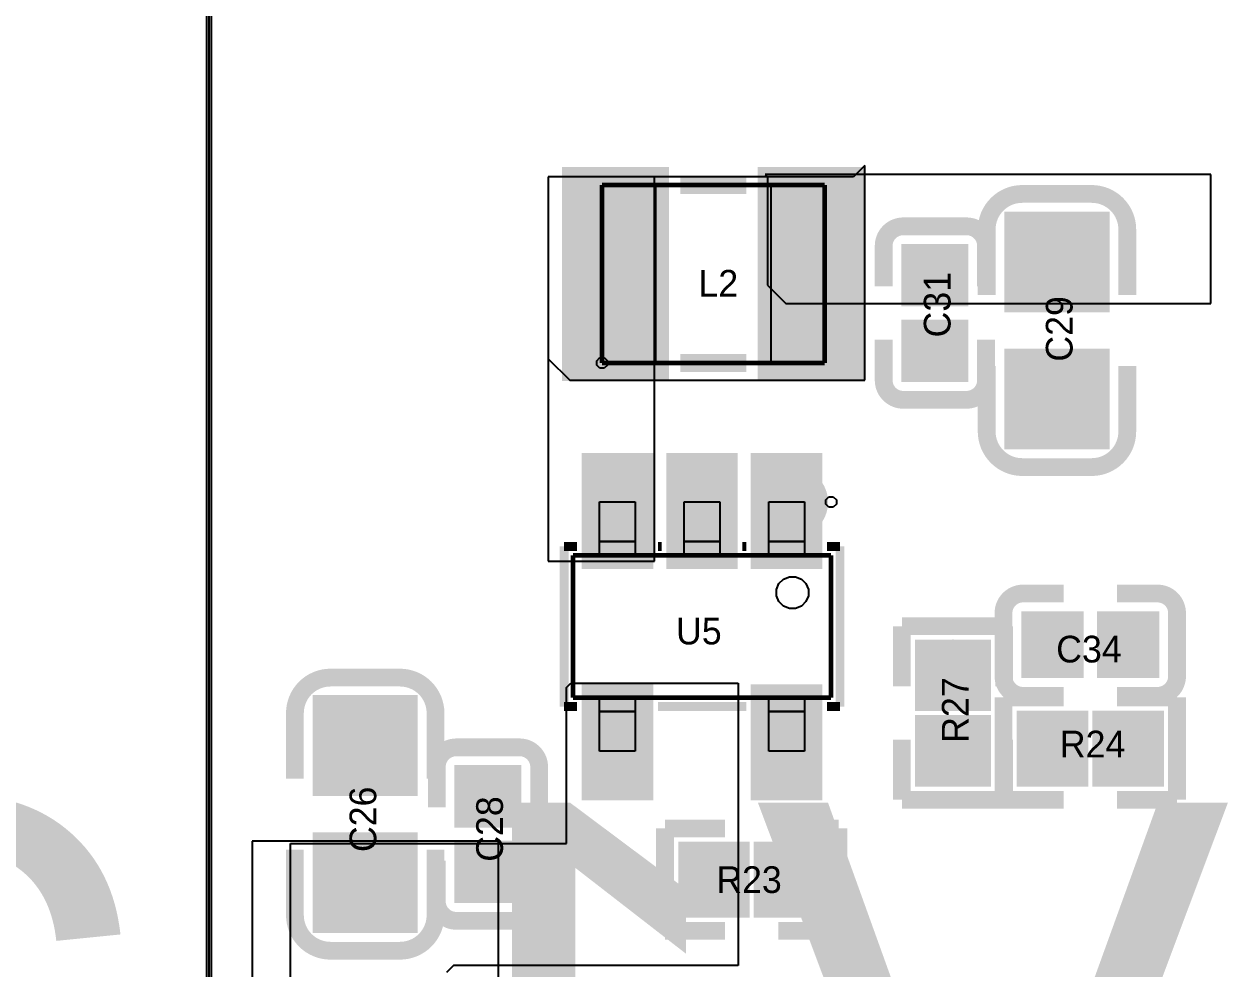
# Model space of a CAD drawing. Header units: millimetres. Extents: x -73.5 to 21.8, y -0.8 to 75.3.
# Drawn here: x -41.96 to -28.43, y 11.62 to 22.24 of the extents above; entities that cross this region are included whole.
import ezdxf

# ---------------------------------------------------------------- set-up
doc = ezdxf.new("R2010")
doc.units = ezdxf.units.MM
for name, color, linetype in [('BottomLayer', 5, 'Continuous'), ('BottomOverlay', 54, 'Continuous'), ('Mechanical15', 56, 'Continuous'), ('Mechanical6', 56, 'Continuous'), ('MidLayer1', 16, 'Continuous'), ('MidLayer2', 76, 'Continuous'), ('TopLayer', 1, 'Continuous'), ('TopOverlay', 2, 'Continuous'), ('TopPaste', 8, 'Continuous'), ('TopSolder', 216, 'Continuous')]:
    doc.layers.add(name, color=color, linetype=linetype)

msp = doc.modelspace()

# ---------------------------------------------------------------- linework, layer by layer
at = {"layer": 'BottomLayer'}
msp.add_line((-39.853, 5.105), (-39.853, 22.809), dxfattribs=at)
at = {"layer": 'Mechanical15'}
for p, q in [((-35.464, 18.431), (-35.464, 20.431)), ((-35.464, 20.431), (-34.864, 20.431)), ((-34.864, 20.431), (-34.864, 20.431)), ((-34.864, 20.431), (-34.864, 18.431)), ((-33.564, 18.431), (-33.564, 20.431)), ((-33.564, 20.431), (-32.964, 20.431)), ((-32.964, 20.431), (-32.964, 20.431)), ((-32.964, 20.431), (-32.964, 18.431)), ((-35.524, 18.456), (-35.488, 18.491)), ((-35.524, 18.431), (-35.524, 18.456)), ((-35.524, 18.406), (-35.524, 18.431)), ((-35.488, 18.371), (-35.524, 18.406)), ((-35.488, 18.491), (-35.439, 18.491)), ((-34.864, 18.431), (-35.464, 18.431)), ((-35.439, 18.491), (-35.404, 18.456)), ((-35.404, 18.406), (-35.439, 18.371)), ((-35.404, 18.456), (-35.404, 18.431)), ((-35.404, 18.431), (-35.404, 18.431)), ((-35.404, 18.431), (-35.404, 18.406)), ((-35.404, 18.431), (-35.404, 18.431)), ((-32.964, 18.431), (-33.564, 18.431)), ((-35.439, 18.371), (-35.488, 18.371)), ((-32.951, 16.893), (-32.916, 16.928)), ((-32.916, 16.928), (-32.891, 16.928)), ((-32.891, 16.928), (-32.891, 16.928)), ((-32.891, 16.928), (-32.866, 16.928)), ((-32.891, 16.928), (-32.891, 16.928)), ((-32.866, 16.928), (-32.831, 16.893)), ((-35.491, 16.419), (-35.491, 16.869)), ((-35.491, 16.869), (-35.091, 16.869)), ((-35.091, 16.869), (-35.091, 16.419)), ((-34.541, 16.419), (-34.541, 16.869)), ((-34.541, 16.869), (-34.141, 16.869)), ((-34.141, 16.869), (-34.141, 16.419)), ((-33.591, 16.419), (-33.591, 16.869)), ((-33.591, 16.869), (-33.191, 16.869)), ((-33.191, 16.869), (-33.191, 16.419)), ((-32.951, 16.844), (-32.951, 16.893)), ((-32.916, 16.809), (-32.951, 16.844)), ((-32.891, 16.809), (-32.916, 16.809)), ((-32.866, 16.809), (-32.891, 16.809)), ((-32.831, 16.844), (-32.866, 16.809)), ((-32.831, 16.893), (-32.831, 16.844)), ((-35.491, 16.259), (-35.491, 16.429)), ((-35.491, 16.429), (-35.091, 16.429)), ((-35.091, 16.419), (-35.491, 16.419)), ((-35.091, 16.429), (-35.091, 16.259)), ((-35.091, 16.419), (-35.091, 16.419)), ((-34.541, 16.259), (-34.541, 16.429)), ((-34.541, 16.429), (-34.141, 16.429)), ((-34.141, 16.419), (-34.541, 16.419)), ((-34.141, 16.429), (-34.141, 16.259)), ((-34.141, 16.419), (-34.141, 16.419)), ((-33.591, 16.259), (-33.591, 16.429)), ((-33.591, 16.429), (-33.191, 16.429)), ((-33.191, 16.419), (-33.591, 16.419)), ((-33.191, 16.429), (-33.191, 16.259)), ((-33.191, 16.419), (-33.191, 16.419)), ((-35.091, 16.259), (-35.491, 16.259)), ((-35.091, 16.259), (-35.091, 16.259)), ((-34.141, 16.259), (-34.541, 16.259)), ((-34.141, 16.259), (-34.141, 16.259)), ((-33.191, 16.259), (-33.591, 16.259)), ((-33.191, 16.259), (-33.191, 16.259)), ((-35.491, 14.509), (-35.491, 14.679)), ((-35.491, 14.679), (-35.091, 14.679)), ((-35.091, 14.679), (-35.091, 14.509)), ((-33.591, 14.509), (-33.591, 14.679)), ((-33.591, 14.679), (-33.191, 14.679)), ((-33.191, 14.679), (-33.191, 14.509)), ((-35.491, 14.069), (-35.491, 14.519)), ((-35.491, 14.519), (-35.091, 14.519)), ((-35.091, 14.509), (-35.491, 14.509)), ((-35.091, 14.519), (-35.091, 14.069)), ((-35.091, 14.509), (-35.091, 14.509)), ((-33.591, 14.069), (-33.591, 14.519)), ((-33.591, 14.519), (-33.191, 14.519)), ((-33.191, 14.509), (-33.591, 14.509)), ((-33.191, 14.519), (-33.191, 14.069)), ((-33.191, 14.509), (-33.191, 14.509)), ((-35.091, 14.069), (-35.491, 14.069)), ((-35.091, 14.069), (-35.091, 14.069)), ((-33.191, 14.069), (-33.591, 14.069)), ((-33.191, 14.069), (-33.191, 14.069))]:
    msp.add_line(p, q, dxfattribs=at)
at = {"layer": 'Mechanical15', "const_width": 0.0508}
for points in [[(-35.464, 18.431), (-35.464, 20.431)], [(-35.464, 20.431), (-32.964, 20.431)], [(-32.964, 18.431), (-32.964, 20.431)], [(-35.464, 18.431), (-32.964, 18.431)], [(-35.791, 14.669), (-35.791, 16.269)], [(-35.791, 16.269), (-32.891, 16.269)], [(-32.891, 14.669), (-32.891, 16.269)], [(-35.791, 14.669), (-32.891, 14.669)]]:
    msp.add_lwpolyline(points, dxfattribs=at)
at = {"layer": 'Mechanical6'}
for points, const_width in [([(-33.125, 16.866, 1), (-33.525, 16.866, 1)], 0.4), ([(-33.625, 16.866, 1), (-33.425, 16.866, 1)], 0.2), ([(-33.225, 16.866, 1), (-33.025, 16.866, 1)], 0.2)]:
    msp.add_lwpolyline(points, format="xyb", close=True, dxfattribs=dict(at, const_width=const_width))
at = {"layer": 'MidLayer1'}
msp.add_line((-39.878, 4.851), (-39.878, 22.835), dxfattribs=at)
at = {"layer": 'MidLayer2'}
msp.add_line((-39.903, 4.928), (-39.903, 22.885), dxfattribs=at)
at = {"layer": 'TopLayer'}
for p, q in [((-39.878, 4.902), (-39.878, 22.885)), ((-32.512, 20.65), (-32.639, 20.523)), ((-32.512, 18.237), (-32.512, 20.65)), ((-32.639, 20.523), (-36.068, 20.523)), ((-36.068, 20.523), (-36.068, 18.479)), ((-34.874, 20.523), (-36.068, 20.523)), ((-36.068, 20.523), (-36.068, 16.434)), ((-34.874, 16.205), (-34.874, 20.523)), ((-28.626, 20.549), (-33.63, 20.549)), ((-33.63, 20.549), (-33.604, 20.523)), ((-33.604, 20.523), (-33.604, 19.304)), ((-28.626, 19.101), (-28.626, 20.549)), ((-33.604, 19.304), (-33.401, 19.101)), ((-33.401, 19.101), (-28.626, 19.101)), ((-36.068, 18.479), (-35.827, 18.237)), ((-35.827, 18.237), (-32.512, 18.237)), ((-36.068, 16.434), (-36.068, 16.205)), ((-36.068, 16.205), (-34.874, 16.205)), ((-35.865, 14.783), (-35.814, 14.834)), ((-35.865, 13.03), (-35.865, 14.783)), ((-35.814, 14.834), (-33.934, 14.834)), ((-33.934, 14.834), (-33.934, 11.659)), ((-36.627, 13.056), (-39.395, 13.056)), ((-39.395, 13.056), (-39.395, 9.003)), ((-38.964, 8.839), (-38.964, 13.03)), ((-38.964, 13.03), (-35.865, 13.03)), ((-36.627, 7.95), (-36.627, 13.056)), ((-37.135, 11.659), (-37.211, 11.582)), ((-33.934, 11.659), (-37.135, 11.659))]:
    msp.add_line(p, q, dxfattribs=at)
for points, const_width in [([(-35.564, 18.331), (-35.564, 20.531)], 0.5), ([(-35.064, 18.331), (-35.064, 20.531)], 0.5), ([(-33.364, 18.331), (-33.364, 20.531)], 0.5), ([(-32.864, 18.331), (-32.864, 20.531)], 0.5), ([(-35.814, 19.981), (-34.814, 19.981)], 1.1), ([(-33.614, 19.981), (-32.614, 19.981)], 1.1), ([(-30.598, 20.031), (-30.598, 19.101)], 0.49), ([(-30.108, 20.031), (-30.108, 19.101)], 0.49), ([(-29.863, 19.798), (-30.843, 19.798)], 0.465), ([(-31.887, 19.717), (-31.887, 19.117)], 0.325), ([(-31.562, 19.717), (-31.562, 19.117)], 0.325), ([(-31.4, 19.567), (-32.05, 19.567)], 0.3), ([(-29.863, 19.333), (-30.843, 19.333)], 0.465), ([(-35.814, 18.881), (-34.814, 18.881)], 1.1), ([(-33.614, 18.881), (-32.614, 18.881)], 1.1), ([(-31.4, 19.267), (-32.05, 19.267)], 0.3), ([(-31.887, 18.867), (-31.887, 18.267)], 0.325), ([(-31.562, 18.867), (-31.562, 18.267)], 0.325), ([(-31.4, 18.717), (-32.05, 18.717)], 0.3), ([(-30.598, 18.491), (-30.598, 17.561)], 0.49), ([(-30.108, 18.491), (-30.108, 17.561)], 0.49), ([(-31.4, 18.417), (-32.05, 18.417)], 0.3), ([(-29.863, 18.258), (-30.843, 18.258)], 0.465), ([(-29.863, 17.793), (-30.843, 17.793)], 0.465), ([(-35.441, 16.219), (-35.441, 17.319)], 0.3), ([(-35.141, 16.219), (-35.141, 17.319)], 0.3), ([(-34.491, 16.219), (-34.491, 17.319)], 0.3), ([(-34.191, 16.219), (-34.191, 17.319)], 0.3), ([(-33.541, 16.219), (-33.541, 17.319)], 0.3), ([(-33.241, 16.219), (-33.241, 17.319)], 0.3), ([(-35.591, 17.044), (-34.991, 17.044)], 0.55), ([(-34.641, 17.044), (-34.041, 17.044)], 0.55), ([(-33.691, 17.044), (-33.091, 17.044)], 0.55), ([(-35.591, 16.494), (-34.991, 16.494)], 0.55), ([(-34.641, 16.494), (-34.041, 16.494)], 0.55), ([(-33.691, 16.494), (-33.091, 16.494)], 0.55), ([(-30.554, 14.94), (-30.554, 15.59)], 0.3), ([(-30.254, 14.94), (-30.254, 15.59)], 0.3), ([(-29.704, 14.94), (-29.704, 15.59)], 0.3), ([(-29.404, 14.94), (-29.404, 15.59)], 0.3), ([(-30.104, 15.428), (-30.704, 15.428)], 0.325), ([(-29.254, 15.428), (-29.854, 15.428)], 0.325), ([(-31.684, 15.222), (-31.684, 14.622)], 0.325), ([(-31.359, 15.222), (-31.359, 14.622)], 0.325), ([(-31.196, 15.072), (-31.846, 15.072)], 0.3), ([(-30.104, 15.103), (-30.704, 15.103)], 0.325), ([(-29.254, 15.103), (-29.854, 15.103)], 0.325), ([(-31.196, 14.772), (-31.846, 14.772)], 0.3), ([(-38.37, 13.665), (-38.37, 14.595)], 0.49), ([(-37.88, 13.665), (-37.88, 14.595)], 0.49), ([(-35.441, 13.619), (-35.441, 14.719)], 0.3), ([(-35.141, 13.619), (-35.141, 14.719)], 0.3), ([(-33.541, 13.619), (-33.541, 14.719)], 0.3), ([(-33.241, 13.619), (-33.241, 14.719)], 0.3), ([(-35.591, 14.444), (-34.991, 14.444)], 0.55), ([(-33.691, 14.444), (-33.091, 14.444)], 0.55), ([(-38.615, 14.363), (-37.635, 14.363)], 0.465), ([(-31.684, 14.372), (-31.684, 13.772)], 0.325), ([(-31.359, 14.372), (-31.359, 13.772)], 0.325), ([(-30.554, 14.422), (-30.554, 13.772)], 0.3), ([(-30.254, 14.422), (-30.254, 13.772)], 0.3), ([(-29.704, 14.422), (-29.704, 13.772)], 0.3), ([(-29.404, 14.422), (-29.404, 13.772)], 0.3), ([(-31.196, 14.222), (-31.846, 14.222)], 0.3), ([(-30.704, 14.259), (-30.104, 14.259)], 0.325), ([(-29.854, 14.259), (-29.254, 14.259)], 0.325), ([(-38.615, 13.898), (-37.635, 13.898)], 0.465), ([(-35.591, 13.894), (-34.991, 13.894)], 0.55), ([(-33.691, 13.894), (-33.091, 13.894)], 0.55), ([(-31.196, 13.922), (-31.846, 13.922)], 0.3), ([(-30.704, 13.935), (-30.104, 13.935)], 0.325), ([(-29.854, 13.935), (-29.254, 13.935)], 0.325), ([(-36.909, 13.261), (-36.909, 13.861)], 0.325), ([(-36.584, 13.261), (-36.584, 13.861)], 0.325), ([(-37.071, 13.711), (-36.421, 13.711)], 0.3), ([(-37.071, 13.411), (-36.421, 13.411)], 0.3), ([(-38.37, 12.125), (-38.37, 13.055)], 0.49), ([(-37.88, 12.125), (-37.88, 13.055)], 0.49), ([(-36.909, 12.411), (-36.909, 13.011)], 0.325), ([(-36.584, 12.411), (-36.584, 13.011)], 0.325), ([(-38.615, 12.823), (-37.635, 12.823)], 0.465), ([(-37.071, 12.861), (-36.421, 12.861)], 0.3), ([(-34.357, 12.299), (-34.357, 12.949)], 0.3), ([(-34.057, 12.299), (-34.057, 12.949)], 0.3), ([(-33.507, 12.299), (-33.507, 12.949)], 0.3), ([(-33.207, 12.299), (-33.207, 12.949)], 0.3), ([(-33.907, 12.786), (-34.507, 12.786)], 0.325), ([(-33.057, 12.786), (-33.657, 12.786)], 0.325), ([(-38.615, 12.358), (-37.635, 12.358)], 0.465), ([(-37.071, 12.561), (-36.421, 12.561)], 0.3), ([(-33.907, 12.461), (-34.507, 12.461)], 0.325), ([(-33.057, 12.461), (-33.657, 12.461)], 0.325)]:
    msp.add_lwpolyline(points, dxfattribs=dict(at, const_width=const_width))
for points, const_width in [([(-30.585, 19.566, 1), (-30.121, 19.566, 1)], 0.465), ([(-35.564, 19.431, 1), (-35.064, 19.431, 1)], 0.5), ([(-33.364, 19.431, 1), (-32.864, 19.431, 1)], 0.5), ([(-31.875, 19.417, 1), (-31.575, 19.417, 1)], 0.3), ([(-31.875, 18.567, 1), (-31.575, 18.567, 1)], 0.3), ([(-30.585, 18.026, 1), (-30.121, 18.026, 1)], 0.465), ([(-35.441, 16.769, 1), (-35.141, 16.769, 1)], 0.3), ([(-34.491, 16.769, 1), (-34.191, 16.769, 1)], 0.3), ([(-33.541, 16.769, 1), (-33.241, 16.769, 1)], 0.3), ([(-30.554, 15.265, 1), (-30.254, 15.265, 1)], 0.3), ([(-29.704, 15.265, 1), (-29.404, 15.265, 1)], 0.3), ([(-31.671, 14.922, 1), (-31.371, 14.922, 1)], 0.3), ([(-38.358, 14.13, 1), (-37.893, 14.13, 1)], 0.465), ([(-35.441, 14.169, 1), (-35.141, 14.169, 1)], 0.3), ([(-33.541, 14.169, 1), (-33.241, 14.169, 1)], 0.3), ([(-31.671, 14.072, 1), (-31.371, 14.072, 1)], 0.3), ([(-30.554, 14.097, 1), (-30.254, 14.097, 1)], 0.3), ([(-29.704, 14.097, 1), (-29.404, 14.097, 1)], 0.3), ([(-36.896, 13.561, 1), (-36.596, 13.561, 1)], 0.3), ([(-38.358, 12.59, 1), (-37.893, 12.59, 1)], 0.465), ([(-36.896, 12.711, 1), (-36.596, 12.711, 1)], 0.3), ([(-34.357, 12.624, 1), (-34.057, 12.624, 1)], 0.3), ([(-33.507, 12.624, 1), (-33.207, 12.624, 1)], 0.3)]:
    msp.add_lwpolyline(points, format="xyb", close=True, dxfattribs=dict(at, const_width=const_width))
at = {"layer": 'TopOverlay'}
for p, q in [((-33.477, 15.951), (-33.426, 16)), ((-33.426, 16), (-33.36, 16.027)), ((-33.36, 16.027), (-33.325, 16.027)), ((-33.325, 16.027), (-33.289, 16.027)), ((-33.289, 16.027), (-33.224, 16)), ((-33.224, 16), (-33.173, 15.951)), ((-33.504, 15.885), (-33.477, 15.951)), ((-33.504, 15.814), (-33.504, 15.885)), ((-33.173, 15.951), (-33.146, 15.885)), ((-33.146, 15.885), (-33.146, 15.814)), ((-33.477, 15.749), (-33.504, 15.814)), ((-33.426, 15.699), (-33.477, 15.749)), ((-33.36, 15.672), (-33.426, 15.699)), ((-33.224, 15.699), (-33.289, 15.672)), ((-33.173, 15.749), (-33.224, 15.699)), ((-33.146, 15.814), (-33.173, 15.749)), ((-33.325, 15.673), (-33.36, 15.672)), ((-33.325, 15.673), (-33.325, 15.673)), ((-33.289, 15.672), (-33.325, 15.673)), ((-33.325, 15.673), (-33.325, 15.673))]:
    msp.add_line(p, q, dxfattribs=at)
for points, const_width in [([(-34.583, 20.431), (-33.845, 20.431)], 0.2), ([(-30.743, 20.331), (-29.963, 20.331)], 0.2), ([(-32.08, 19.967), (-31.37, 19.967)], 0.2), ([(-31.143, 19.196), (-31.143, 19.931)], 0.2), ([(-29.563, 19.196), (-29.563, 19.931)], 0.2), ([(-32.3, 19.292), (-32.3, 19.742)], 0.2), ([(-31.15, 19.292), (-31.15, 19.742)], 0.2), ([(-32.3, 18.242), (-32.3, 18.692)], 0.2), ([(-31.15, 18.242), (-31.15, 18.692)], 0.2), ([(-34.583, 18.431), (-33.845, 18.431)], 0.2), ([(-31.143, 17.661), (-31.143, 18.396)], 0.2), ([(-29.563, 17.661), (-29.563, 18.396)], 0.2), ([(-32.08, 18.017), (-31.37, 18.017)], 0.2), ([(-30.743, 17.261), (-29.963, 17.261)], 0.2), ([(-35.891, 16.369), (-35.745, 16.369)], 0.1), ([(-35.891, 14.569), (-35.891, 16.369)], 0.1), ([(-34.837, 16.369), (-34.795, 16.369)], 0.1), ([(-33.887, 16.369), (-33.845, 16.369)], 0.1), ([(-32.937, 16.369), (-32.791, 16.369)], 0.1), ([(-32.791, 14.569), (-32.791, 16.369)], 0.1), ([(-30.729, 15.84), (-30.279, 15.84)], 0.2), ([(-29.679, 15.84), (-29.229, 15.84)], 0.2), ([(-30.954, 14.91), (-30.954, 15.62)], 0.2), ([(-29.004, 14.91), (-29.004, 15.62)], 0.2), ([(-32.096, 15.472), (-30.946, 15.472)], 0.2), ([(-32.096, 14.797), (-32.096, 15.472)], 0.2), ([(-30.946, 14.797), (-30.946, 15.472)], 0.2), ([(-38.515, 14.895), (-37.735, 14.895)], 0.2), ([(-30.954, 13.522), (-30.954, 14.672)], 0.2), ([(-30.954, 14.672), (-30.279, 14.672)], 0.2), ([(-30.729, 14.69), (-30.279, 14.69)], 0.2), ([(-29.679, 14.69), (-29.229, 14.69)], 0.2), ([(-29.679, 14.672), (-29.004, 14.672)], 0.2), ([(-29.004, 13.522), (-29.004, 14.672)], 0.2), ([(-35.891, 14.569), (-35.745, 14.569)], 0.1), ([(-34.837, 14.569), (-33.845, 14.569)], 0.1), ([(-32.937, 14.569), (-32.791, 14.569)], 0.1), ([(-38.915, 13.76), (-38.915, 14.495)], 0.2), ([(-37.335, 13.76), (-37.335, 14.495)], 0.2), ([(-37.101, 14.111), (-36.391, 14.111)], 0.2), ([(-32.096, 13.522), (-32.096, 14.197)], 0.2), ([(-30.946, 13.522), (-30.946, 14.197)], 0.2), ([(-37.321, 13.436), (-37.321, 13.886)], 0.2), ([(-36.171, 13.436), (-36.171, 13.886)], 0.2), ([(-32.096, 13.522), (-30.946, 13.522)], 0.2), ([(-30.954, 13.522), (-30.279, 13.522)], 0.2), ([(-29.679, 13.522), (-29.004, 13.522)], 0.2), ([(-34.757, 12.049), (-34.757, 13.199)], 0.2), ([(-34.757, 13.199), (-34.082, 13.199)], 0.2), ([(-33.482, 13.199), (-32.807, 13.199)], 0.2), ([(-32.807, 12.049), (-32.807, 13.199)], 0.2), ([(-38.915, 12.225), (-38.915, 12.96)], 0.2), ([(-37.335, 12.225), (-37.335, 12.96)], 0.2), ([(-37.321, 12.386), (-37.321, 12.836)], 0.2), ([(-36.171, 12.386), (-36.171, 12.836)], 0.2), ([(-37.101, 12.161), (-36.391, 12.161)], 0.2), ([(-34.757, 12.049), (-34.082, 12.049)], 0.2), ([(-33.482, 12.049), (-32.807, 12.049)], 0.2), ([(-38.515, 11.825), (-37.735, 11.825)], 0.2)]:
    msp.add_lwpolyline(points, dxfattribs=dict(at, const_width=const_width))
at = {"layer": 'TopOverlay', "const_width": 0.2}
for points in [[(-31.143, 19.931, -0.414213), (-30.743, 20.331)], [(-29.963, 20.331, -0.414213), (-29.563, 19.931)], [(-32.3, 19.747, -0.414214), (-32.08, 19.967)], [(-31.37, 19.967, -0.414214), (-31.15, 19.747)], [(-32.08, 18.017, -0.414214), (-32.3, 18.237)], [(-31.15, 18.237, -0.414214), (-31.37, 18.017)], [(-30.743, 17.261, -0.414213), (-31.143, 17.661)], [(-29.563, 17.661, -0.414213), (-29.963, 17.261)], [(-30.954, 15.62, -0.414214), (-30.734, 15.84)], [(-29.224, 15.84, -0.414214), (-29.004, 15.62)], [(-38.915, 14.495, -0.414213), (-38.515, 14.895)], [(-37.735, 14.895, -0.414213), (-37.335, 14.495)], [(-30.734, 14.69, -0.414214), (-30.954, 14.91)], [(-29.004, 14.91, -0.414214), (-29.224, 14.69)], [(-37.321, 13.891, -0.414214), (-37.101, 14.111)], [(-36.391, 14.111, -0.414214), (-36.171, 13.891)], [(-37.101, 12.161, -0.414214), (-37.321, 12.381)], [(-36.171, 12.381, -0.414214), (-36.391, 12.161)], [(-38.515, 11.825, -0.414213), (-38.915, 12.225)], [(-37.335, 12.225, -0.414213), (-37.735, 11.825)]]:
    msp.add_lwpolyline(points, format="xyb", dxfattribs=at)
at = {"layer": 'TopOverlay', "const_width": 0.1}
for points in [[(-30.793, 20.331, 1), (-30.693, 20.331, 1)], [(-30.013, 20.331, 1), (-29.913, 20.331, 1)], [(-32.13, 19.967, 1), (-32.03, 19.967, 1)], [(-31.42, 19.967, 1), (-31.32, 19.967, 1)], [(-31.193, 19.931, 1), (-31.093, 19.931, 1)], [(-29.613, 19.931, 1), (-29.513, 19.931, 1)], [(-32.35, 19.747, 1), (-32.25, 19.747, 1)], [(-31.2, 19.747, 1), (-31.1, 19.747, 1)], [(-32.35, 18.237, 1), (-32.25, 18.237, 1)], [(-31.2, 18.237, 1), (-31.1, 18.237, 1)], [(-32.13, 18.017, 1), (-32.03, 18.017, 1)], [(-31.42, 18.017, 1), (-31.32, 18.017, 1)], [(-31.193, 17.661, 1), (-31.093, 17.661, 1)], [(-29.613, 17.661, 1), (-29.513, 17.661, 1)], [(-30.793, 17.261, 1), (-30.693, 17.261, 1)], [(-30.013, 17.261, 1), (-29.913, 17.261, 1)], [(-30.784, 15.84, 1), (-30.684, 15.84, 1)], [(-29.274, 15.84, 1), (-29.174, 15.84, 1)], [(-31.004, 15.62, 1), (-30.904, 15.62, 1)], [(-29.054, 15.62, 1), (-28.954, 15.62, 1)], [(-38.565, 14.895, 1), (-38.465, 14.895, 1)], [(-37.785, 14.895, 1), (-37.685, 14.895, 1)], [(-31.004, 14.91, 1), (-30.904, 14.91, 1)], [(-29.054, 14.91, 1), (-28.954, 14.91, 1)], [(-30.784, 14.69, 1), (-30.684, 14.69, 1)], [(-29.274, 14.69, 1), (-29.174, 14.69, 1)], [(-38.965, 14.495, 1), (-38.865, 14.495, 1)], [(-37.385, 14.495, 1), (-37.285, 14.495, 1)], [(-37.151, 14.111, 1), (-37.051, 14.111, 1)], [(-36.441, 14.111, 1), (-36.341, 14.111, 1)], [(-37.371, 13.891, 1), (-37.271, 13.891, 1)], [(-36.221, 13.891, 1), (-36.121, 13.891, 1)], [(-37.371, 12.381, 1), (-37.271, 12.381, 1)], [(-36.221, 12.381, 1), (-36.121, 12.381, 1)], [(-38.965, 12.225, 1), (-38.865, 12.225, 1)], [(-37.385, 12.225, 1), (-37.285, 12.225, 1)], [(-37.151, 12.161, 1), (-37.051, 12.161, 1)], [(-36.441, 12.161, 1), (-36.341, 12.161, 1)], [(-38.565, 11.825, 1), (-38.465, 11.825, 1)], [(-37.785, 11.825, 1), (-37.685, 11.825, 1)]]:
    msp.add_lwpolyline(points, format="xyb", close=True, dxfattribs=at)
at = {"layer": 'TopPaste'}
for points, const_width in [([(-35.564, 18.331), (-35.564, 20.531)], 0.5), ([(-35.064, 18.331), (-35.064, 20.531)], 0.5), ([(-33.364, 18.331), (-33.364, 20.531)], 0.5), ([(-32.864, 18.331), (-32.864, 20.531)], 0.5), ([(-35.814, 19.981), (-34.814, 19.981)], 1.1), ([(-33.614, 19.981), (-32.614, 19.981)], 1.1), ([(-30.598, 20.031), (-30.598, 19.101)], 0.49), ([(-30.108, 20.031), (-30.108, 19.101)], 0.49), ([(-29.863, 19.798), (-30.843, 19.798)], 0.465), ([(-31.887, 19.717), (-31.887, 19.117)], 0.325), ([(-31.562, 19.717), (-31.562, 19.117)], 0.325), ([(-31.4, 19.567), (-32.05, 19.567)], 0.3), ([(-29.863, 19.333), (-30.843, 19.333)], 0.465), ([(-35.814, 18.881), (-34.814, 18.881)], 1.1), ([(-33.614, 18.881), (-32.614, 18.881)], 1.1), ([(-31.4, 19.267), (-32.05, 19.267)], 0.3), ([(-31.887, 18.867), (-31.887, 18.267)], 0.325), ([(-31.562, 18.867), (-31.562, 18.267)], 0.325), ([(-31.4, 18.717), (-32.05, 18.717)], 0.3), ([(-30.598, 18.491), (-30.598, 17.561)], 0.49), ([(-30.108, 18.491), (-30.108, 17.561)], 0.49), ([(-31.4, 18.417), (-32.05, 18.417)], 0.3), ([(-29.863, 18.258), (-30.843, 18.258)], 0.465), ([(-29.863, 17.793), (-30.843, 17.793)], 0.465), ([(-35.441, 16.219), (-35.441, 17.319)], 0.3), ([(-35.141, 16.219), (-35.141, 17.319)], 0.3), ([(-34.491, 16.219), (-34.491, 17.319)], 0.3), ([(-34.191, 16.219), (-34.191, 17.319)], 0.3), ([(-33.541, 16.219), (-33.541, 17.319)], 0.3), ([(-33.241, 16.219), (-33.241, 17.319)], 0.3), ([(-35.591, 17.044), (-34.991, 17.044)], 0.55), ([(-34.641, 17.044), (-34.041, 17.044)], 0.55), ([(-33.691, 17.044), (-33.091, 17.044)], 0.55), ([(-35.591, 16.494), (-34.991, 16.494)], 0.55), ([(-34.641, 16.494), (-34.041, 16.494)], 0.55), ([(-33.691, 16.494), (-33.091, 16.494)], 0.55), ([(-30.554, 14.94), (-30.554, 15.59)], 0.3), ([(-30.254, 14.94), (-30.254, 15.59)], 0.3), ([(-29.704, 14.94), (-29.704, 15.59)], 0.3), ([(-29.404, 14.94), (-29.404, 15.59)], 0.3), ([(-30.104, 15.428), (-30.704, 15.428)], 0.325), ([(-29.254, 15.428), (-29.854, 15.428)], 0.325), ([(-31.684, 15.222), (-31.684, 14.622)], 0.325), ([(-31.359, 15.222), (-31.359, 14.622)], 0.325), ([(-31.196, 15.072), (-31.846, 15.072)], 0.3), ([(-30.104, 15.103), (-30.704, 15.103)], 0.325), ([(-29.254, 15.103), (-29.854, 15.103)], 0.325), ([(-31.196, 14.772), (-31.846, 14.772)], 0.3), ([(-38.37, 13.665), (-38.37, 14.595)], 0.49), ([(-37.88, 13.665), (-37.88, 14.595)], 0.49), ([(-35.441, 13.619), (-35.441, 14.719)], 0.3), ([(-35.141, 13.619), (-35.141, 14.719)], 0.3), ([(-33.541, 13.619), (-33.541, 14.719)], 0.3), ([(-33.241, 13.619), (-33.241, 14.719)], 0.3), ([(-35.591, 14.444), (-34.991, 14.444)], 0.55), ([(-33.691, 14.444), (-33.091, 14.444)], 0.55), ([(-38.615, 14.363), (-37.635, 14.363)], 0.465), ([(-31.684, 14.372), (-31.684, 13.772)], 0.325), ([(-31.359, 14.372), (-31.359, 13.772)], 0.325), ([(-30.554, 14.422), (-30.554, 13.772)], 0.3), ([(-30.254, 14.422), (-30.254, 13.772)], 0.3), ([(-29.704, 14.422), (-29.704, 13.772)], 0.3), ([(-29.404, 14.422), (-29.404, 13.772)], 0.3), ([(-31.196, 14.222), (-31.846, 14.222)], 0.3), ([(-30.704, 14.259), (-30.104, 14.259)], 0.325), ([(-29.854, 14.259), (-29.254, 14.259)], 0.325), ([(-38.615, 13.898), (-37.635, 13.898)], 0.465), ([(-35.591, 13.894), (-34.991, 13.894)], 0.55), ([(-33.691, 13.894), (-33.091, 13.894)], 0.55), ([(-31.196, 13.922), (-31.846, 13.922)], 0.3), ([(-30.704, 13.935), (-30.104, 13.935)], 0.325), ([(-29.854, 13.935), (-29.254, 13.935)], 0.325), ([(-36.909, 13.261), (-36.909, 13.861)], 0.325), ([(-36.584, 13.261), (-36.584, 13.861)], 0.325), ([(-37.071, 13.711), (-36.421, 13.711)], 0.3), ([(-37.071, 13.411), (-36.421, 13.411)], 0.3), ([(-38.37, 12.125), (-38.37, 13.055)], 0.49), ([(-37.88, 12.125), (-37.88, 13.055)], 0.49), ([(-36.909, 12.411), (-36.909, 13.011)], 0.325), ([(-36.584, 12.411), (-36.584, 13.011)], 0.325), ([(-38.615, 12.823), (-37.635, 12.823)], 0.465), ([(-37.071, 12.861), (-36.421, 12.861)], 0.3), ([(-34.357, 12.299), (-34.357, 12.949)], 0.3), ([(-34.057, 12.299), (-34.057, 12.949)], 0.3), ([(-33.507, 12.299), (-33.507, 12.949)], 0.3), ([(-33.207, 12.299), (-33.207, 12.949)], 0.3), ([(-33.907, 12.786), (-34.507, 12.786)], 0.325), ([(-33.057, 12.786), (-33.657, 12.786)], 0.325), ([(-38.615, 12.358), (-37.635, 12.358)], 0.465), ([(-37.071, 12.561), (-36.421, 12.561)], 0.3), ([(-33.907, 12.461), (-34.507, 12.461)], 0.325), ([(-33.057, 12.461), (-33.657, 12.461)], 0.325)]:
    msp.add_lwpolyline(points, dxfattribs=dict(at, const_width=const_width))
for points, const_width in [([(-30.585, 19.566, 1), (-30.121, 19.566, 1)], 0.465), ([(-35.564, 19.431, 1), (-35.064, 19.431, 1)], 0.5), ([(-33.364, 19.431, 1), (-32.864, 19.431, 1)], 0.5), ([(-31.875, 19.417, 1), (-31.575, 19.417, 1)], 0.3), ([(-31.875, 18.567, 1), (-31.575, 18.567, 1)], 0.3), ([(-30.585, 18.026, 1), (-30.121, 18.026, 1)], 0.465), ([(-35.441, 16.769, 1), (-35.141, 16.769, 1)], 0.3), ([(-34.491, 16.769, 1), (-34.191, 16.769, 1)], 0.3), ([(-33.541, 16.769, 1), (-33.241, 16.769, 1)], 0.3), ([(-30.554, 15.265, 1), (-30.254, 15.265, 1)], 0.3), ([(-29.704, 15.265, 1), (-29.404, 15.265, 1)], 0.3), ([(-31.671, 14.922, 1), (-31.371, 14.922, 1)], 0.3), ([(-38.358, 14.13, 1), (-37.893, 14.13, 1)], 0.465), ([(-35.441, 14.169, 1), (-35.141, 14.169, 1)], 0.3), ([(-33.541, 14.169, 1), (-33.241, 14.169, 1)], 0.3), ([(-31.671, 14.072, 1), (-31.371, 14.072, 1)], 0.3), ([(-30.554, 14.097, 1), (-30.254, 14.097, 1)], 0.3), ([(-29.704, 14.097, 1), (-29.404, 14.097, 1)], 0.3), ([(-36.896, 13.561, 1), (-36.596, 13.561, 1)], 0.3), ([(-38.358, 12.59, 1), (-37.893, 12.59, 1)], 0.465), ([(-36.896, 12.711, 1), (-36.596, 12.711, 1)], 0.3), ([(-34.357, 12.624, 1), (-34.057, 12.624, 1)], 0.3), ([(-33.507, 12.624, 1), (-33.207, 12.624, 1)], 0.3)]:
    msp.add_lwpolyline(points, format="xyb", close=True, dxfattribs=dict(at, const_width=const_width))
at = {"layer": 'TopSolder'}
for points, const_width in [([(-35.615, 18.229), (-35.615, 20.633)], 0.602), ([(-35.013, 18.229), (-35.013, 20.633)], 0.602), ([(-33.415, 18.229), (-33.415, 20.633)], 0.602), ([(-32.813, 18.229), (-32.813, 20.633)], 0.602), ([(-35.915, 20.032), (-34.712, 20.032)], 1.202), ([(-33.715, 20.032), (-32.512, 20.032)], 1.202), ([(-30.649, 20.133), (-30.649, 18.999)], 0.592), ([(-30.057, 20.133), (-30.057, 18.999)], 0.592), ([(-29.761, 19.849), (-30.945, 19.849)], 0.567), ([(-31.912, 19.768), (-31.912, 19.067)], 0.376), ([(-31.537, 19.768), (-31.537, 19.067)], 0.376), ([(-31.349, 19.593), (-32.1, 19.593)], 0.351), ([(-29.761, 19.283), (-30.945, 19.283)], 0.567), ([(-35.915, 18.83), (-34.712, 18.83)], 1.202), ([(-33.715, 18.83), (-32.512, 18.83)], 1.202), ([(-31.349, 19.242), (-32.1, 19.242)], 0.351), ([(-31.912, 18.918), (-31.912, 18.217)], 0.376), ([(-31.537, 18.918), (-31.537, 18.217)], 0.376), ([(-31.349, 18.743), (-32.1, 18.743)], 0.351), ([(-30.649, 18.593), (-30.649, 17.459)], 0.592), ([(-30.057, 18.593), (-30.057, 17.459)], 0.592), ([(-31.349, 18.392), (-32.1, 18.392)], 0.351), ([(-29.761, 18.309), (-30.945, 18.309)], 0.567), ([(-29.761, 17.743), (-30.945, 17.743)], 0.567), ([(-35.492, 16.117), (-35.492, 17.42)], 0.402), ([(-35.09, 16.117), (-35.09, 17.42)], 0.402), ([(-34.542, 16.117), (-34.542, 17.42)], 0.402), ([(-34.14, 16.117), (-34.14, 17.42)], 0.402), ([(-33.592, 16.117), (-33.592, 17.42)], 0.402), ([(-33.19, 16.117), (-33.19, 17.42)], 0.402), ([(-35.692, 17.095), (-34.889, 17.095)], 0.652), ([(-34.742, 17.095), (-33.939, 17.095)], 0.652), ([(-33.792, 17.095), (-32.989, 17.095)], 0.652), ([(-35.692, 16.443), (-34.889, 16.443)], 0.652), ([(-34.742, 16.443), (-33.939, 16.443)], 0.652), ([(-33.792, 16.443), (-32.989, 16.443)], 0.652), ([(-30.579, 14.89), (-30.579, 15.641)], 0.351), ([(-30.228, 14.89), (-30.228, 15.641)], 0.351), ([(-29.729, 14.89), (-29.729, 15.641)], 0.351), ([(-29.378, 14.89), (-29.378, 15.641)], 0.351), ([(-30.053, 15.453), (-30.755, 15.453)], 0.376), ([(-29.203, 15.453), (-29.905, 15.453)], 0.376), ([(-31.735, 15.323), (-31.735, 14.52)], 0.427), ([(-31.308, 15.323), (-31.308, 14.52)], 0.427), ([(-31.095, 15.122), (-31.948, 15.122)], 0.402), ([(-30.053, 15.078), (-30.755, 15.078)], 0.376), ([(-29.203, 15.078), (-29.905, 15.078)], 0.376), ([(-35.492, 13.517), (-35.492, 14.82)], 0.402), ([(-35.09, 13.517), (-35.09, 14.82)], 0.402), ([(-33.592, 13.517), (-33.592, 14.82)], 0.402), ([(-33.19, 13.517), (-33.19, 14.82)], 0.402), ([(-38.421, 13.564), (-38.421, 14.697)], 0.592), ([(-37.83, 13.564), (-37.83, 14.697)], 0.592), ([(-31.095, 14.721), (-31.948, 14.721)], 0.402), ([(-35.692, 14.494), (-34.889, 14.494)], 0.652), ([(-33.792, 14.494), (-32.989, 14.494)], 0.652), ([(-38.717, 14.414), (-37.534, 14.414)], 0.567), ([(-31.735, 14.473), (-31.735, 13.67)], 0.427), ([(-31.308, 14.473), (-31.308, 13.67)], 0.427), ([(-30.605, 14.524), (-30.605, 13.67)], 0.402), ([(-30.203, 14.524), (-30.203, 13.67)], 0.402), ([(-29.755, 14.524), (-29.755, 13.67)], 0.402), ([(-29.353, 14.524), (-29.353, 13.67)], 0.402), ([(-31.095, 14.272), (-31.948, 14.272)], 0.402), ([(-30.805, 14.31), (-30.002, 14.31)], 0.427), ([(-29.955, 14.31), (-29.152, 14.31)], 0.427), ([(-38.717, 13.847), (-37.534, 13.847)], 0.567), ([(-36.934, 13.21), (-36.934, 13.912)], 0.376), ([(-36.558, 13.21), (-36.558, 13.912)], 0.376), ([(-35.692, 13.843), (-34.889, 13.843)], 0.652), ([(-33.792, 13.843), (-32.989, 13.843)], 0.652), ([(-31.095, 13.871), (-31.948, 13.871)], 0.402), ([(-30.805, 13.884), (-30.002, 13.884)], 0.427), ([(-29.955, 13.884), (-29.152, 13.884)], 0.427), ([(-37.122, 13.737), (-36.37, 13.737)], 0.351), ([(-37.122, 13.386), (-36.37, 13.386)], 0.351), ([(-38.421, 12.024), (-38.421, 13.157)], 0.592), ([(-37.83, 12.024), (-37.83, 13.157)], 0.592), ([(-38.717, 12.874), (-37.534, 12.874)], 0.567), ([(-36.934, 12.36), (-36.934, 13.062)], 0.376), ([(-36.558, 12.36), (-36.558, 13.062)], 0.376), ([(-34.408, 12.197), (-34.408, 13.05)], 0.402), ([(-34.006, 12.197), (-34.006, 13.05)], 0.402), ([(-33.558, 12.197), (-33.558, 13.05)], 0.402), ([(-33.156, 12.197), (-33.156, 13.05)], 0.402), ([(-37.122, 12.887), (-36.37, 12.887)], 0.351), ([(-33.805, 12.837), (-34.609, 12.837)], 0.427), ([(-32.955, 12.837), (-33.759, 12.837)], 0.427), ([(-38.717, 12.307), (-37.534, 12.307)], 0.567), ([(-37.122, 12.536), (-36.37, 12.536)], 0.351), ([(-33.805, 12.411), (-34.609, 12.411)], 0.427), ([(-32.955, 12.411), (-33.759, 12.411)], 0.427)]:
    msp.add_lwpolyline(points, dxfattribs=dict(at, const_width=const_width))
for points, const_width in [([(-35.615, 19.431, 1), (-35.013, 19.431, 1)], 0.602), ([(-33.415, 19.431, 1), (-32.813, 19.431, 1)], 0.602), ([(-30.636, 19.566, 1), (-30.07, 19.566, 1)], 0.567), ([(-31.9, 19.417, 1), (-31.549, 19.417, 1)], 0.351), ([(-31.9, 18.567, 1), (-31.549, 18.567, 1)], 0.351), ([(-30.636, 18.026, 1), (-30.07, 18.026, 1)], 0.567), ([(-35.492, 16.769, 1), (-35.09, 16.769, 1)], 0.402), ([(-34.542, 16.769, 1), (-34.14, 16.769, 1)], 0.402), ([(-33.592, 16.769, 1), (-33.19, 16.769, 1)], 0.402), ([(-30.579, 15.265, 1), (-30.228, 15.265, 1)], 0.351), ([(-29.729, 15.265, 1), (-29.378, 15.265, 1)], 0.351), ([(-31.722, 14.922, 1), (-31.321, 14.922, 1)], 0.402), ([(-38.409, 14.13, 1), (-37.842, 14.13, 1)], 0.567), ([(-35.492, 14.169, 1), (-35.09, 14.169, 1)], 0.402), ([(-33.592, 14.169, 1), (-33.19, 14.169, 1)], 0.402), ([(-31.722, 14.072, 1), (-31.321, 14.072, 1)], 0.402), ([(-30.605, 14.097, 1), (-30.203, 14.097, 1)], 0.402), ([(-29.755, 14.097, 1), (-29.353, 14.097, 1)], 0.402), ([(-36.922, 13.561, 1), (-36.571, 13.561, 1)], 0.351), ([(-38.409, 12.59, 1), (-37.842, 12.59, 1)], 0.567), ([(-36.922, 12.711, 1), (-36.571, 12.711, 1)], 0.351), ([(-34.408, 12.624, 1), (-34.006, 12.624, 1)], 0.402), ([(-33.558, 12.624, 1), (-33.156, 12.624, 1)], 0.402)]:
    msp.add_lwpolyline(points, format="xyb", close=True, dxfattribs=dict(at, const_width=const_width))

# ---------------------------------------------------------------- texts
at = {"layer": 'BottomOverlay', "text_generation_flag": 2}
msp.add_text('V1.2', height=6, rotation=360, dxfattribs=at).set_placement((-28.397, 7.49))
at = {"layer": 'TopOverlay'}
for s, p in [('L2', (-34.381, 19.177)), ('U5', (-34.633, 15.268)), ('C34', (-30.362, 15.065)), ('R24', (-30.321, 13.998)), ('R23', (-34.181, 12.474))]:
    msp.add_text(s, height=0.3, dxfattribs=at).set_placement(p)
for s, p in [('C31', (-31.549, 18.718)), ('C29', (-30.178, 18.446)), ('R27', (-31.346, 14.162)), ('C26', (-38.001, 12.934)), ('C28', (-36.578, 12.825))]:
    msp.add_text(s, height=0.3, rotation=90, dxfattribs=at).set_placement(p)

doc.saveas('drawing.dxf')
